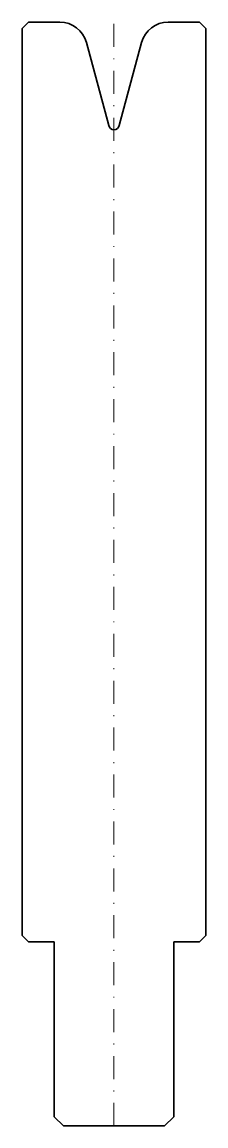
# Model space of a CAD drawing. Header units: millimetres. Extents: x -10 to 10, y -120 to 0.
import ezdxf

# ---------------------------------------------------------------- set-up
doc = ezdxf.new("R2010")
doc.units = ezdxf.units.MM
doc.header["$LTSCALE"] = 5
doc.linetypes.add('AUSGEZOGEN', pattern=[0])
doc.linetypes.add('DASHDOT', pattern=[1, 0.5, -0.25, 0, -0.25])
doc.layers.add('2', color=7, linetype='Continuous')

msp = doc.modelspace()

# ---------------------------------------------------------------- linework, layer by layer
at = {"layer": '2', "color": 7, "linetype": 'AUSGEZOGEN', "lineweight": 35}
for p, q in [((-10, -0.7), (-9.3, 0)), ((-9.3, 0), (-5.9, 0)), ((5.9, 0), (9.3, 0)), ((9.3, 0), (10, -0.7)), ((-10, -99.3), (-10, -0.7)), ((10, -0.7), (10, -99.3)), ((-3, -2.22), (-0.58, -11.26)), ((0.58, -11.26), (3, -2.22)), ((-9.3, -100), (-10, -99.3)), ((10, -99.3), (9.3, -100)), ((-6.5, -100), (-9.3, -100)), ((-6.5, -119), (-6.5, -100)), ((9.3, -100), (6.5, -100)), ((6.5, -100), (6.5, -119)), ((-5.5, -120), (-6.5, -119)), ((5.5, -120), (-5.5, -120)), ((6.5, -119), (5.5, -120))]:
    msp.add_line(p, q, dxfattribs=at)
at = {"layer": '2', "color": 7, "linetype": 'DASHDOT', "lineweight": 18}
msp.add_line((0, -120), (0, 0), dxfattribs=at)
at = {"layer": '2', "color": 7, "linetype": 'AUSGEZOGEN', "lineweight": 35}
for centre, radius, start, end in [((5.9, -3), 3, 90, 165), ((-5.9, -3), 3, 15, 90), ((0, -11.1), 0.6, 195, 345)]:
    msp.add_arc(centre, radius, start, end, dxfattribs=at)

doc.saveas('drawing.dxf')
